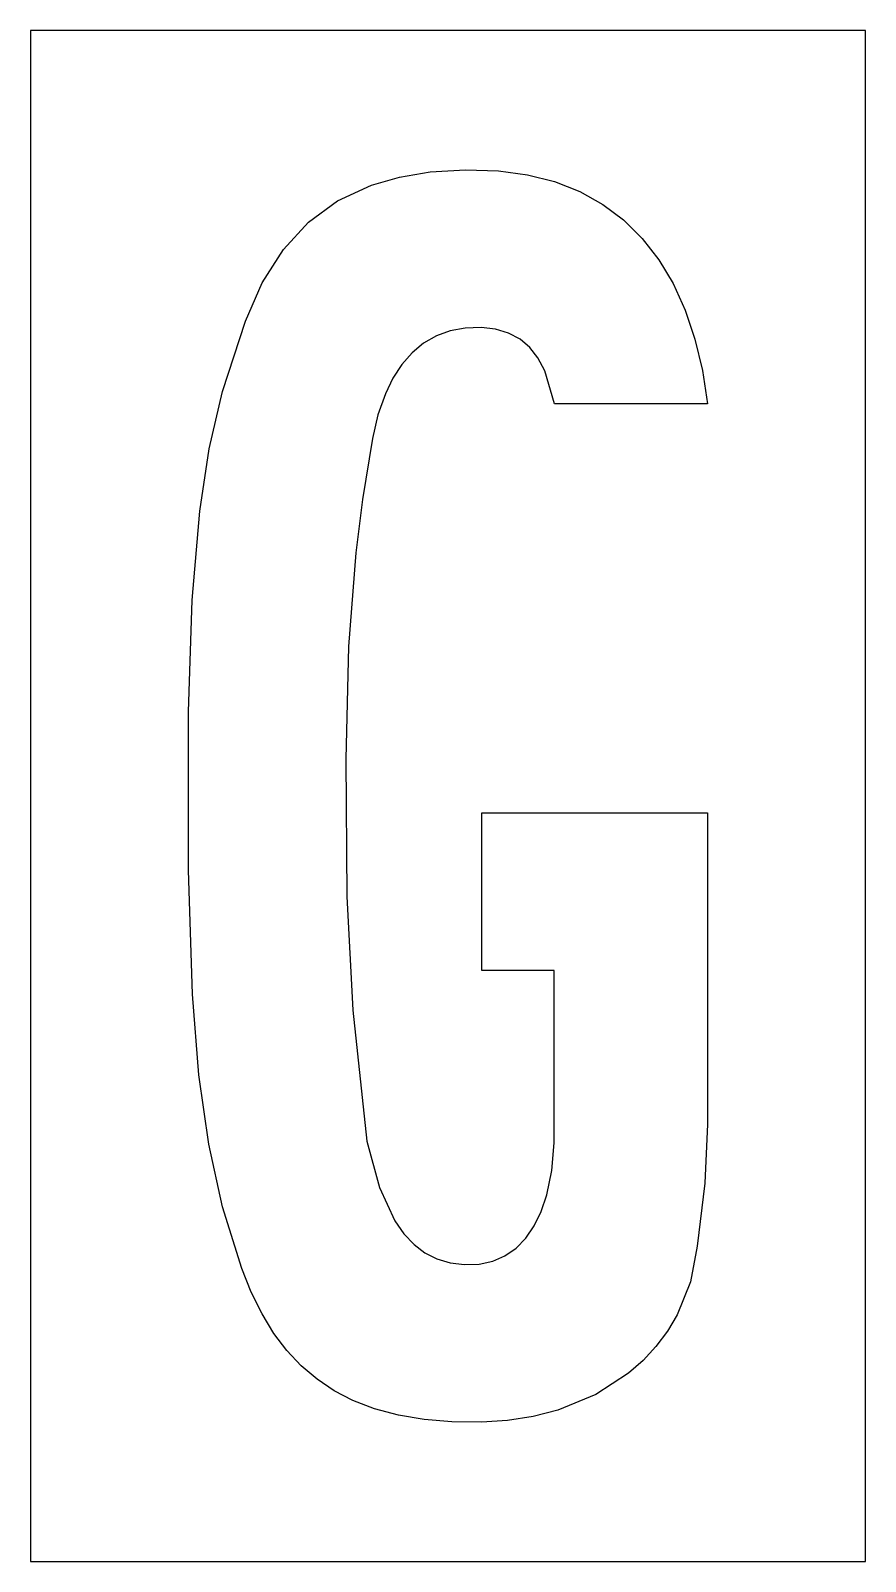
# Model space of a CAD drawing. Extents: x 0 to 12, y 0 to 22.
import ezdxf

# ---------------------------------------------------------------- set-up
doc = ezdxf.new("R2010")
doc.units = 0
doc.layers.add('CUT', color=7, linetype='Continuous')
doc.layers.add('OUTSIDE', color=1, linetype='Continuous')

msp = doc.modelspace()

# ---------------------------------------------------------------- linework, layer by layer
at = {"layer": 'CUT'}
msp.add_lwpolyline([(9.6921, 5.436), (9.5815, 4.5283), (9.4857, 4.0178), (9.293, 3.5444), (9.1531, 3.3084), (8.9896, 3.0891), (8.8035, 2.8872), (8.5957, 2.7034), (8.1237, 2.3972), (7.5769, 2.1733), (7.2234, 2.0827), (6.8548, 2.025), (6.4803, 2), (6.0561, 2.0058), (5.6582, 2.0393), (5.2881, 2.1014), (4.945, 2.1928), (4.6332, 2.3124), (4.3646, 2.4511), (4.117, 2.6171), (3.8893, 2.8108), (3.6847, 3.0289), (3.4985, 3.2753), (3.3268, 3.5561), (3.1729, 3.8677), (3.0361, 4.211), (2.7592, 5.0978), (2.5597, 5.996), (2.4185, 6.9916), (2.326, 8.1538), (2.269, 9.9357), (2.2697, 12.2076), (2.3224, 13.8129), (2.4306, 15.0937), (2.5675, 15.9891), (2.7581, 16.8123), (3.0879, 17.8234), (3.3308, 18.3759), (3.6347, 18.8558), (3.9948, 19.247), (4.4138, 19.5531), (4.8996, 19.7791), (5.3008, 19.8946), (5.7451, 19.9682), (6.2493, 20), (6.7269, 19.9864), (7.1431, 19.9292), (7.5302, 19.8297), (7.8928, 19.6862), (8.2247, 19.5011), (8.5215, 19.2784), (8.7915, 19.0128), (9.0297, 18.708), (9.2358, 18.3649), (9.4094, 17.9843), (9.5501, 17.5672), (9.6577, 17.1144), (9.7309, 16.6341), (7.5316, 16.6338), (7.3928, 17.1088), (7.2928, 17.2955), (7.1745, 17.4454), (7.0356, 17.5641), (6.8709, 17.6539), (6.6842, 17.7108), (6.4756, 17.7346), (6.2474, 17.7257), (6.0327, 17.685), (5.8334, 17.6122), (5.65, 17.507), (5.4832, 17.3691), (5.337, 17.2027), (5.208, 17.0044), (5.0993, 16.7804), (4.9935, 16.4765), (4.9145, 16.1375), (4.7721, 15.2613), (4.6744, 14.4947), (4.5707, 13.1471), (4.5292, 11.5281), (4.5471, 9.5542), (4.6327, 7.9198), (4.8325, 6.0403), (5.0153, 5.3741), (5.2373, 4.8951), (5.3668, 4.7092), (5.5113, 4.5553), (5.6678, 4.4361), (5.8406, 4.348), (6.0303, 4.2909), (6.2381, 4.2656), (6.4489, 4.2728), (6.6428, 4.315), (6.8183, 4.3909), (6.9791, 4.5024), (7.1199, 4.6467), (7.2403, 4.8221), (7.3401, 5.0272), (7.4207, 5.2668), (7.4923, 5.62), (7.5253, 6.0168), (7.5275, 8.4899), (6.4861, 8.4911), (6.4873, 10.7559), (9.73, 10.7559), (9.731, 6.285)], close=True, dxfattribs=at)
at = {"layer": 'OUTSIDE'}
msp.add_lwpolyline([(0, 0), (12, 0), (12, 22), (0, 22)], close=True, dxfattribs=at)

doc.saveas('drawing.dxf')
